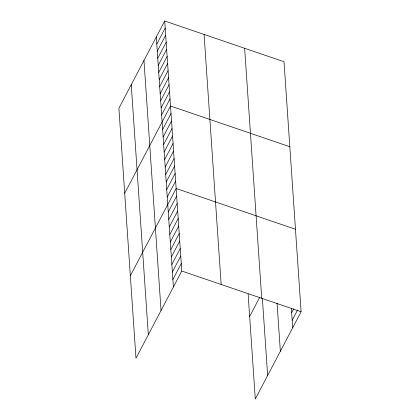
<?xml version="1.0" encoding="UTF-8"?>
<svg xmlns="http://www.w3.org/2000/svg" width="420" height="420" viewBox="0 0 420 420"><rect width="100%" height="100%" fill="white"/><g stroke="black" fill="none" stroke-linecap="round" stroke-linejoin="round"><path stroke-width="0.63" d="M164.703 21L118.902 108.234L135.98 358.265L181.781 271.031L164.703 21L284.02 61.735L301.098 311.766L255.297 399L248.126 293.99M156.791 44.079L165.186 28.082M157.274 51.161L165.669 35.17M157.757 58.249L166.157 42.252M158.24 65.331L166.64 49.334M158.723 72.419L167.123 56.422M159.212 79.501L167.606 63.504M159.695 86.583L168.089 70.592M160.178 93.671L168.572 77.674M160.66 100.753L169.06 84.756M161.144 107.835L169.543 91.844M161.627 114.923L170.027 98.926M124.709 193.247L170.51 106.008L289.826 146.743M162.624 129.507L171.024 113.51M163.139 137.009L171.533 121.013M163.648 144.506L172.048 128.515M164.162 152.009L172.557 136.012M164.677 159.511L173.072 143.514M165.186 167.013L173.586 151.016M165.701 174.51L174.095 158.519M166.21 182.012L174.61 166.016M166.724 189.515L175.119 173.518M167.234 197.017L175.634 181.02M130.347 275.756L176.148 188.522L295.459 229.252M168.263 212.016L176.657 196.019M168.772 219.518L177.172 203.522M169.286 227.021L177.681 211.024M169.796 234.518L178.196 218.526M170.31 242.02L178.71 226.023M170.825 249.522L179.219 233.525M171.334 257.024L179.734 241.028M171.848 264.521L180.243 248.53M172.358 272.024L180.758 256.027M172.872 279.526L181.272 263.529M249.659 316.491L259.654 297.46M291.674 312.758L293.774 308.758M292.189 320.26L297.586 309.976M181.781 271.031L301.098 311.766M291.375 308.38L292.698 327.757M277.069 303.135L280.355 351.267M262.39 298.604L267.64 375.491M244.645 48.29L261.723 298.321M204.078 34.44L221.156 284.471M156.308 36.997L173.387 287.028M143.966 60.506L161.044 310.538M131.245 84.725L148.323 334.756"/></g></svg>
